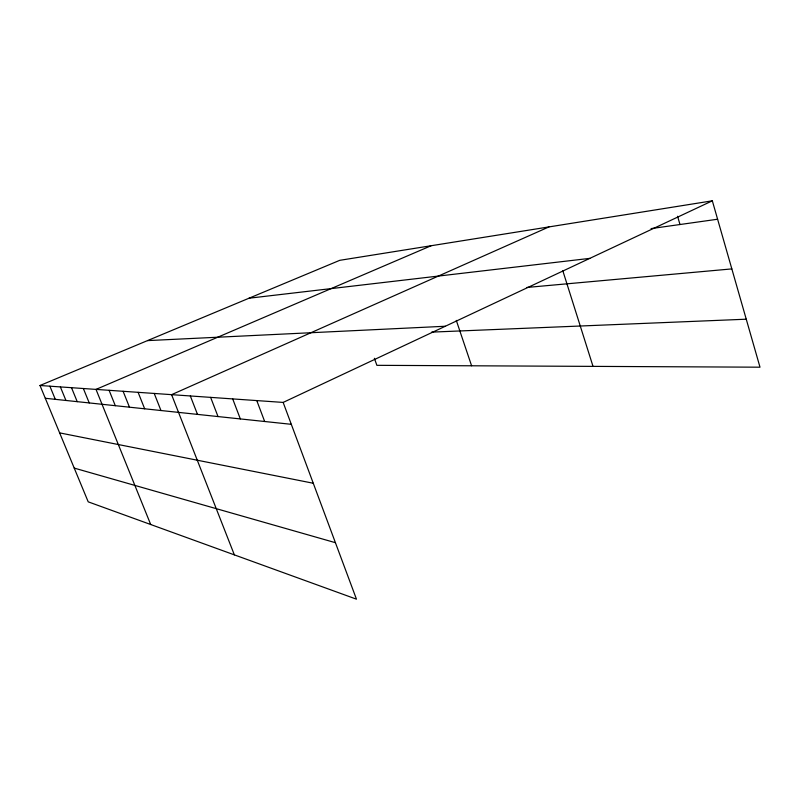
<?xml version="1.0" encoding="UTF-8"?>
<svg xmlns="http://www.w3.org/2000/svg" width="800" height="800" viewBox="0 0 800 800"><rect width="100%" height="100%" fill="white"/><g stroke="black" fill="none" stroke-linecap="round" stroke-linejoin="round"><path stroke-width="1.2" d="M283.15 402.42L356.47 599.18L88.21 501.84L40 385.5L283.15 402.42L712.33 200.82L760 367.19L376.88 365.33L374.38 358.29M548.97 226.91L171.59 394.66L234.36 554.87M431.13 245.74L96.01 389.4L150.7 524.52M40 385.5L339.74 260.33L712.33 200.82M651.09 228.59L717.6 219.23M249.04 298.21L589.82 258.37M526.91 287.45L731.84 268.9M147.5 340.61L445.3 326.25M431.65 332.12L746.25 319.2M45.3 398.28L291.31 424.32M59.63 432.88L313.27 483.25M74.22 468.09L335.42 542.69M49.89 386.19L55.31 399.34M60.37 386.92L65.94 400.47M71.51 387.7L77.22 401.66M83.36 388.52L89.23 402.93M109.11 390.31L115.3 405.69M123.11 391.29L129.47 407.19M138.11 392.33L144.66 408.8M154.23 393.45L160.97 410.52M190.33 395.96L197.49 414.39M210.63 397.38L218.02 416.56M232.7 398.91L240.33 418.92M256.78 400.59L264.67 421.5M456.3 320.41L471.6 365.79M562.82 270.77L593.02 366.38M677.57 216.26L679.99 224.52"/></g></svg>
